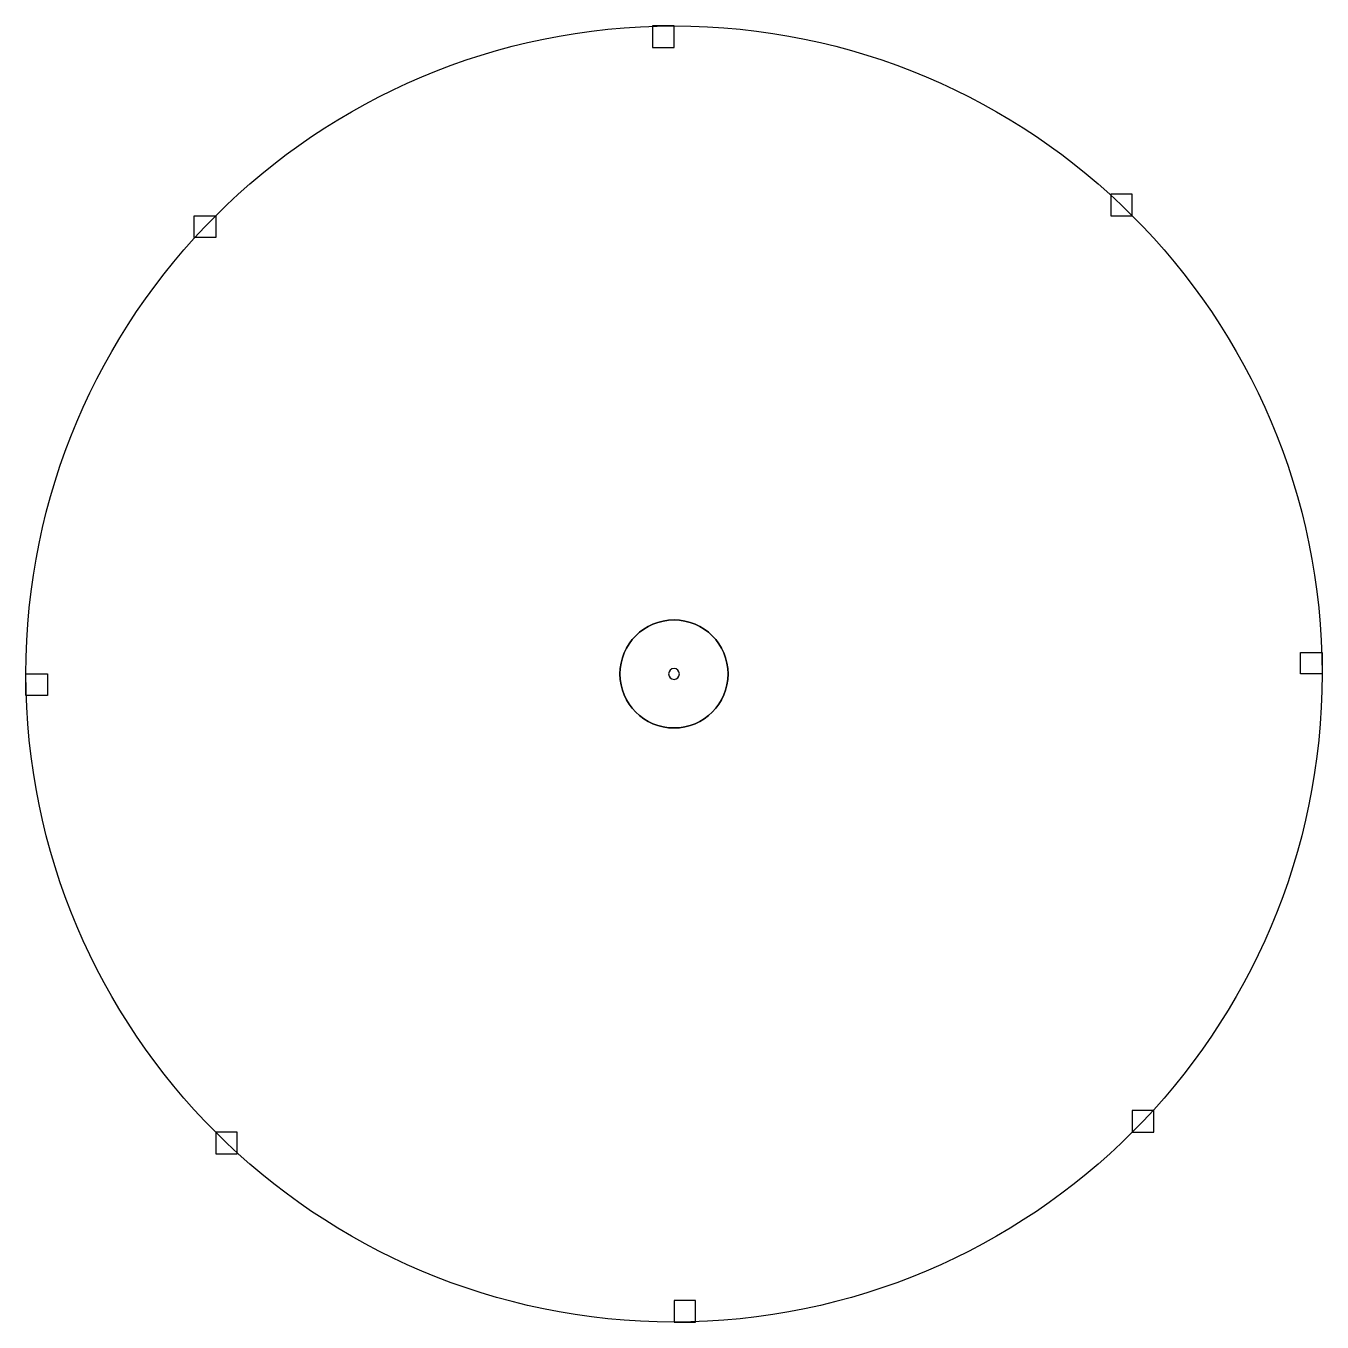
# Model space of a CAD drawing. Header units: millimetres. Extents: x 581 to 701, y 665 to 785.
import ezdxf

# ---------------------------------------------------------------- set-up
doc = ezdxf.new("R2010")
doc.units = ezdxf.units.MM

msp = doc.modelspace()

# ---------------------------------------------------------------- linework, layer by layer
at = {"elevation": 15}
for points in [[(640.66, 784.58), (638.66, 784.58), (638.66, 782.58), (640.66, 782.58)], [(683.09, 767), (683.09, 769), (681.09, 769), (681.09, 767)], [(598.23, 767), (598.23, 765), (596.23, 765), (596.23, 767)], [(700.66, 724.58), (698.66, 724.58), (698.66, 726.58), (700.66, 726.58)], [(580.66, 724.58), (582.66, 724.58), (582.66, 722.58), (580.66, 722.58)], [(683.09, 682.15), (685.09, 682.15), (685.09, 684.15), (683.09, 684.15)], [(598.23, 682.15), (598.23, 680.15), (600.23, 680.15), (600.23, 682.15)], [(640.66, 664.58), (642.66, 664.58), (642.66, 666.58), (640.66, 666.58)]]:
    msp.add_lwpolyline(points, close=True, dxfattribs=at)
for centre, radius in [((640.66, 724.58), 60), ((640.66, 724.58, 15), 5)]:
    msp.add_circle(centre, radius)
at = {"extrusion": (0, 0, -1)}
for centre, radius in [((-640.66, 724.58), 5), ((-640.66, 724.58, -12), 0.5)]:
    msp.add_circle(centre, radius, dxfattribs=at)

doc.saveas('drawing.dxf')
